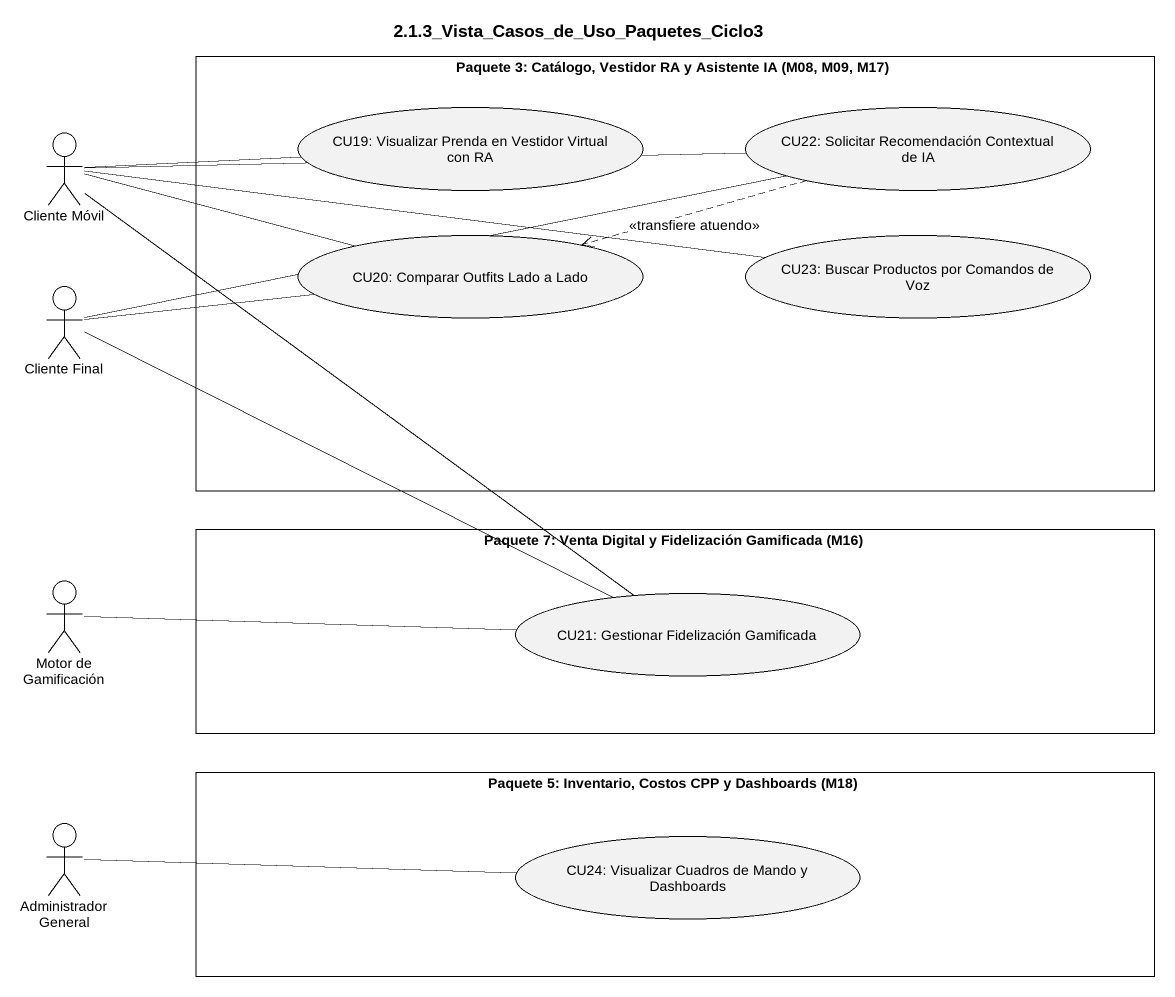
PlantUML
@startuml
title 2.1.3_Vista_Casos_de_Uso_Paquetes_Ciclo3
rectangle "Paquete 3: Catálogo, Vestidor RA y Asistente IA (M08, M09, M17)" as Paquete_3_Catálogo_Vestidor {
  usecase "CU19: Visualizar Prenda en Vestidor Virtual con RA" as CU19_Visualizar_Prenda_en
  usecase "CU22: Solicitar Recomendación Contextual de IA" as CU22_Solicitar
  usecase "CU20: Comparar Outfits Lado a Lado" as CU20_Comparar_Outfits_Lado
  usecase "CU23: Buscar Productos por Comandos de Voz" as CU23_Buscar_Productos_por
}
actor "Cliente Móvil" as Cliente_Móvil
actor "Cliente Final" as Cliente_Final
rectangle "Paquete 7: Venta Digital y Fidelización Gamificada (M16)" as Paquete_7_Venta_Digital_y {
  usecase "CU21: Gestionar Fidelización Gamificada" as CU21_Gestionar_Fidelización
}
actor "Motor de Gamificación" as Motor_de_Gamificación
rectangle "Paquete 5: Inventario, Costos CPP y Dashboards (M18)" as Paquete_5_Inventario_Costos {
  usecase "CU24: Visualizar Cuadros de Mando y Dashboards" as CU24_Visualizar_Cuadros_de
}
actor "Administrador General" as Administrador_General
Cliente_Móvil -right- CU19_Visualizar_Prenda_en
Cliente_Móvil -right- CU19_Visualizar_Prenda_en
Cliente_Móvil -right- CU22_Solicitar
Cliente_Móvil -right- CU20_Comparar_Outfits_Lado
Cliente_Móvil -right- CU23_Buscar_Productos_por
Cliente_Móvil -right- CU23_Buscar_Productos_por
Cliente_Móvil -- CU21_Gestionar_Fidelización
CU22_Solicitar .left.> CU20_Comparar_Outfits_Lado : <<transfiere atuendo>>
Cliente_Final -right- CU22_Solicitar
Cliente_Final -right- CU20_Comparar_Outfits_Lado
Cliente_Final -right- CU21_Gestionar_Fidelización
Motor_de_Gamificación -right- CU21_Gestionar_Fidelización
Administrador_General -right- CU24_Visualizar_Cuadros_de
Administrador_General -right- CU24_Visualizar_Cuadros_de
@enduml
